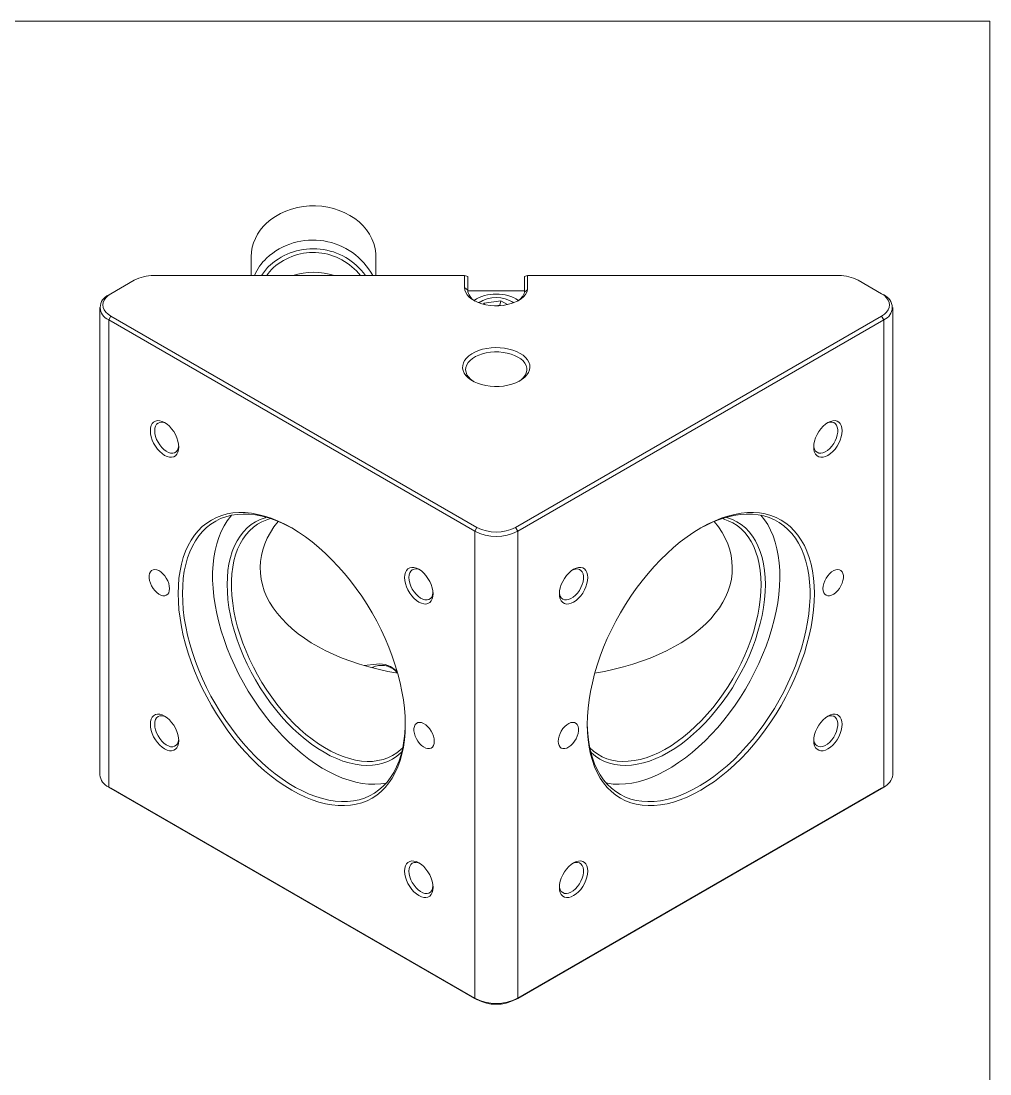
# Model space of a CAD drawing. Header units: inches. Extents: x 0.1 to 10.9, y 0 to 8.5.
# Drawn here: x 8.823 to 10.944, y 6.145 to 8.451 of the extents above; entities that cross this region are included whole.
import ezdxf

# ---------------------------------------------------------------- set-up
doc = ezdxf.new("R2010")
doc.units = ezdxf.units.IN
doc.header["$MEASUREMENT"] = 0

msp = doc.modelspace()

# ---------------------------------------------------------------- linework, layer by layer
at = {"color": 7, "linetype": 'Continuous', "lineweight": 0}
for p, q in [((0.0622, 8.4506), (10.9445, 8.4506)), ((10.9445, 0.0356), (10.9445, 8.4506)), ((9.3268, 7.9343), (9.3268, 7.893)), ((9.6002, 7.893), (9.6002, 7.9343)), ((9.7943, 7.893), (9.1133, 7.893)), ((9.7943, 7.8669), (9.7943, 7.893)), ((9.801, 7.8914), (9.7943, 7.893)), ((9.801, 7.8914), (9.801, 7.8615)), ((9.9322, 7.893), (9.9255, 7.8914)), ((9.9255, 7.857), (9.9255, 7.8914)), ((10.6137, 7.893), (9.9322, 7.893)), ((9.9322, 7.893), (9.9322, 7.8622)), ((9.0709, 7.8829), (9.0197, 7.8533)), ((9.7943, 7.8669), (9.801, 7.8615)), ((10.7073, 7.8533), (10.6561, 7.8829)), ((9.015, 7.8506), (9.0197, 7.8533)), ((9.9255, 7.8594), (9.8011, 7.8594)), ((10.7073, 7.8533), (10.712, 7.8506)), ((8.9954, 7.8234), (8.9954, 6.8)), ((9.8296, 7.8366), (9.8248, 7.8339)), ((9.8358, 7.8303), (9.8368, 7.8325)), ((9.8368, 7.8325), (9.8733, 7.8381)), ((9.8385, 7.8297), (9.8368, 7.8325)), ((9.8713, 7.8284), (9.8625, 7.827)), ((9.8713, 7.8284), (9.8733, 7.8381)), ((9.873, 7.8274), (9.8713, 7.8284)), ((9.8713, 7.8273), (9.8713, 7.8284)), ((9.8733, 7.8381), (9.888, 7.8296)), ((9.9022, 7.8339), (9.8974, 7.8366)), ((10.7316, 6.8), (10.7316, 7.8234)), ((9.015, 7.7962), (9.0197, 7.8043)), ((9.8164, 7.3335), (9.015, 7.7962)), ((9.015, 7.7962), (9.015, 6.7728)), ((9.0197, 7.8043), (9.8211, 7.3417)), ((9.9059, 7.3417), (10.7073, 7.8043)), ((10.712, 7.7962), (9.9106, 7.3335)), ((10.7073, 7.8043), (10.712, 7.7962)), ((10.712, 6.7728), (10.712, 7.7962)), ((9.8164, 7.3335), (9.8211, 7.3417)), ((9.8164, 6.3101), (9.8164, 7.3335)), ((9.9106, 7.3335), (9.9059, 7.3417)), ((9.9106, 7.3335), (9.9106, 6.3101)), ((9.6016, 7.042), (9.5741, 7.039)), ((9.015, 6.7728), (9.8164, 6.3101)), ((9.015, 6.7728), (9.0197, 6.7701)), ((9.8211, 6.3074), (9.0197, 6.7701)), ((10.7073, 6.7701), (9.9059, 6.3074)), ((9.9106, 6.3101), (10.712, 6.7728)), ((10.712, 6.7728), (10.7073, 6.7701)), ((9.8164, 6.3101), (9.8211, 6.3074)), ((9.9106, 6.3101), (9.9059, 6.3074))]:
    msp.add_line(p, q, dxfattribs=at)
at = {"color": 7, "linetype": 'Continuous', "lineweight": 0, "flags": 128}
for points in [[(9.6002, 7.9343), (9.5999, 7.9415), (9.5983, 7.9524), (9.5955, 7.9631), (9.5914, 7.9736), (9.5861, 7.9836), (9.5796, 7.9932), (9.5719, 8.0022), (9.5633, 8.0105), (9.5536, 8.0182), (9.5431, 8.025), (9.5319, 8.0309), (9.5199, 8.0359), (9.5075, 8.0399), (9.4946, 8.0429), (9.4814, 8.0449), (9.468, 8.0458), (9.4546, 8.0456), (9.4413, 8.0444), (9.4282, 8.0421), (9.4154, 8.0387), (9.4031, 8.0344), (9.3914, 8.0291), (9.3803, 8.0228), (9.3701, 8.0157), (9.3608, 8.0079)], [(9.9322, 7.8622), (9.9304, 7.8568), (9.9274, 7.8516), (9.9231, 7.8467), (9.9178, 7.8422), (9.9114, 7.8381), (9.9041, 7.8346), (9.8961, 7.8317), (9.8874, 7.8295), (9.8783, 7.8279), (9.8689, 7.8271), (9.8594, 7.8271), (9.85, 7.8278), (9.8408, 7.8292), (9.8321, 7.8314), (9.8239, 7.8342), (9.8165, 7.8376), (9.81, 7.8416), (9.8045, 7.8461), (9.8001, 7.8509), (9.7969, 7.8561), (9.795, 7.8615), (9.7943, 7.8669)], [(9.0197, 7.8533), (9.0136, 7.8492), (9.0086, 7.8446), (9.005, 7.8395), (9.0028, 7.8342), (9.0021, 7.8288), (9.0028, 7.8234), (9.005, 7.8181), (9.0086, 7.8131), (9.0136, 7.8085), (9.0197, 7.8043)], [(10.7073, 7.8043), (10.7134, 7.8085), (10.7183, 7.8131), (10.7219, 7.8181), (10.7241, 7.8234), (10.7249, 7.8288), (10.7241, 7.8342), (10.7219, 7.8395), (10.7183, 7.8446), (10.7134, 7.8492), (10.7073, 7.8533)], [(9.9156, 7.7228), (9.9221, 7.7186), (9.9275, 7.7138), (9.9318, 7.7087), (9.9349, 7.7033), (9.9367, 7.6977), (9.9372, 7.692), (9.9363, 7.6864), (9.9342, 7.6808), (9.9308, 7.6755), (9.9262, 7.6705), (9.9205, 7.6659), (9.9138, 7.6617), (9.9062, 7.6581), (9.8978, 7.6551), (9.8888, 7.6528), (9.8794, 7.6512), (9.8696, 7.6504), (9.8598, 7.6503), (9.85, 7.6509), (9.8405, 7.6524), (9.8314, 7.6545), (9.8228, 7.6573), (9.815, 7.6607), (9.808, 7.6648), (9.8021, 7.6693), (9.7972, 7.6742), (9.7935, 7.6795), (9.7911, 7.685), (9.7899, 7.6906), (9.7901, 7.6963), (9.7916, 7.7019), (9.7943, 7.7074), (9.7983, 7.7126), (9.8035, 7.7174), (9.8097, 7.7218), (9.8169, 7.7257), (9.8249, 7.729), (9.8336, 7.7316), (9.8428, 7.7336), (9.8525, 7.7348), (9.8623, 7.7353), (9.8721, 7.735), (9.8818, 7.734), (9.8911, 7.7322), (9.9, 7.7297), (9.9082, 7.7266), (9.9156, 7.7228)], [(9.9109, 7.7147), (9.9038, 7.7182), (9.896, 7.7211), (9.8875, 7.7234), (9.8786, 7.725), (9.8693, 7.7258), (9.86, 7.7259), (9.8507, 7.7253), (9.8417, 7.7239), (9.8331, 7.7218), (9.8251, 7.719), (9.8178, 7.7156), (9.8114, 7.7117), (9.8061, 7.7072), (9.8018, 7.7024), (9.7988, 7.6973), (9.797, 7.692), (9.7965, 7.6866), (9.7973, 7.6813), (9.7994, 7.676), (9.8028, 7.671), (9.8073, 7.6663), (9.8129, 7.6619), (9.8139, 7.6613)], [(9.9131, 7.6613), (9.9184, 7.6651), (9.9232, 7.6698), (9.9268, 7.6747), (9.9293, 7.6799), (9.9304, 7.6853), (9.9302, 7.6907), (9.9288, 7.696), (9.926, 7.7012), (9.9221, 7.7061), (9.917, 7.7106), (9.9109, 7.7147)], [(9.1062, 7.5533), (9.1066, 7.5593), (9.108, 7.5645), (9.1103, 7.5689), (9.1134, 7.5722), (9.1173, 7.5744), (9.1217, 7.5754), (9.1266, 7.5752), (9.1319, 7.5738), (9.1373, 7.5713), (9.1427, 7.5676), (9.1479, 7.563), (9.1528, 7.5575), (9.1573, 7.5513), (9.1611, 7.5447), (9.1642, 7.5377), (9.1665, 7.5307), (9.1679, 7.5239), (9.1684, 7.5174), (9.1679, 7.5114), (9.1665, 7.5062), (9.1642, 7.5018), (9.1611, 7.4985), (9.1573, 7.4963), (9.1528, 7.4952), (9.1479, 7.4954), (9.1427, 7.4968), (9.1373, 7.4994), (9.1319, 7.5031), (9.1266, 7.5077), (9.1217, 7.5132), (9.1173, 7.5194), (9.1134, 7.526), (9.1103, 7.5329), (9.108, 7.5399), (9.1066, 7.5468), (9.1062, 7.5533)], [(9.1397, 7.5697), (9.1358, 7.5713), (9.131, 7.5721), (9.1267, 7.5717), (9.1229, 7.5701), (9.1198, 7.5674), (9.1175, 7.5635), (9.1161, 7.5588), (9.1156, 7.5533)], [(10.5586, 7.5174), (10.5591, 7.5239), (10.5605, 7.5307), (10.5628, 7.5377), (10.5659, 7.5447), (10.5697, 7.5513), (10.5742, 7.5575), (10.5791, 7.563), (10.5843, 7.5676), (10.5897, 7.5713), (10.5951, 7.5738), (10.6004, 7.5752), (10.6053, 7.5754), (10.6097, 7.5744), (10.6136, 7.5722), (10.6167, 7.5689), (10.619, 7.5645), (10.6204, 7.5593), (10.6208, 7.5533), (10.6204, 7.5468), (10.619, 7.5399), (10.6167, 7.5329), (10.6136, 7.526), (10.6097, 7.5194), (10.6053, 7.5132), (10.6004, 7.5077), (10.5951, 7.5031), (10.5897, 7.4994), (10.5843, 7.4968), (10.5791, 7.4954), (10.5742, 7.4952), (10.5697, 7.4963), (10.5659, 7.4985), (10.5628, 7.5018), (10.5605, 7.5062), (10.5591, 7.5114), (10.5586, 7.5174)], [(10.5587, 7.5203), (10.5591, 7.5173), (10.5605, 7.5126), (10.5628, 7.5088), (10.5659, 7.506), (10.5697, 7.5044), (10.574, 7.504), (10.5788, 7.5048), (10.5837, 7.5069), (10.5888, 7.5101), (10.5936, 7.5142), (10.5982, 7.5193), (10.6023, 7.525), (10.6058, 7.5312), (10.6085, 7.5376), (10.6103, 7.5441), (10.6113, 7.5503), (10.6113, 7.5561), (10.6103, 7.5613), (10.6085, 7.5656), (10.6058, 7.5689), (10.6023, 7.5711), (10.5982, 7.5721), (10.5936, 7.5719), (10.5888, 7.5704), (10.5873, 7.5697)], [(9.1156, 7.5533), (9.1161, 7.5473), (9.1175, 7.5409), (9.1198, 7.5344), (9.1229, 7.5281), (9.1267, 7.5221), (9.131, 7.5167), (9.1358, 7.512), (9.1407, 7.5083), (9.1457, 7.5057), (9.1506, 7.5043), (9.1552, 7.504), (9.1593, 7.505), (9.1627, 7.5072), (9.1655, 7.5105), (9.1673, 7.5148), (9.1683, 7.52), (9.1683, 7.5203)], [(9.167, 7.1967), (9.1675, 7.2138), (9.1688, 7.2303), (9.1711, 7.2461), (9.1742, 7.2613), (9.1783, 7.2756), (9.1832, 7.2892), (9.1889, 7.3019), (9.1955, 7.3137), (9.2029, 7.3246), (9.211, 7.3344), (9.2199, 7.3432), (9.2295, 7.351), (9.2398, 7.3577), (9.2508, 7.3633), (9.2623, 7.3677), (9.2744, 7.371), (9.287, 7.3732), (9.3001, 7.3741), (9.3136, 7.3739), (9.3275, 7.3726), (9.3417, 7.37), (9.3562, 7.3663), (9.3708, 7.3615), (9.3857, 7.3555), (9.4006, 7.3485), (9.4157, 7.3403), (9.4307, 7.3311), (9.4456, 7.3209), (9.4605, 7.3097), (9.4752, 7.2976), (9.4896, 7.2846), (9.5038, 7.2707), (9.5177, 7.2561), (9.5312, 7.2407), (9.5443, 7.2246), (9.5569, 7.2079), (9.569, 7.1907), (9.5806, 7.1729), (9.5915, 7.1547), (9.6018, 7.1361), (9.6114, 7.1172), (9.6203, 7.0981), (9.6285, 7.0789), (9.6358, 7.0595), (9.6424, 7.0401), (9.6482, 7.0208), (9.6531, 7.0015), (9.6571, 6.9825), (9.6603, 6.9637), (9.6625, 6.9453), (9.6639, 6.9272), (9.6643, 6.9096), (9.6639, 6.8925), (9.6625, 6.876), (9.6603, 6.8602), (9.6571, 6.8451), (9.6531, 6.8307), (9.6482, 6.8171), (9.6424, 6.8044), (9.6358, 6.7926), (9.6285, 6.7818), (9.6203, 6.7719), (9.6114, 6.7631), (9.6018, 6.7553), (9.5915, 6.7486), (9.5806, 6.743), (9.569, 6.7386), (9.5569, 6.7353), (9.5443, 6.7332), (9.5312, 6.7322), (9.5177, 6.7324), (9.5038, 6.7338), (9.4896, 6.7363), (9.4752, 6.74), (9.4605, 6.7448), (9.4456, 6.7508), (9.4307, 6.7579), (9.4157, 6.766), (9.4006, 6.7752), (9.3857, 6.7854), (9.3708, 6.7966), (9.3562, 6.8087), (9.3417, 6.8217), (9.3275, 6.8356), (9.3136, 6.8502), (9.3001, 6.8656), (9.287, 6.8817), (9.2744, 6.8984), (9.2623, 6.9156), (9.2508, 6.9334), (9.2398, 6.9516), (9.2295, 6.9702), (9.2199, 6.9891), (9.211, 7.0082), (9.2029, 7.0275), (9.1955, 7.0468), (9.1889, 7.0662), (9.1832, 7.0856), (9.1783, 7.1048), (9.1742, 7.1238), (9.1711, 7.1426), (9.1688, 7.161), (9.1675, 7.1791), (9.167, 7.1967)], [(9.4181, 7.3389), (9.4092, 7.3437), (9.3944, 7.351), (9.3796, 7.3571), (9.3651, 7.3622), (9.3507, 7.3661), (9.3366, 7.3688), (9.3227, 7.3704), (9.3093, 7.3708), (9.2963, 7.37), (9.2837, 7.3681), (9.2716, 7.365), (9.2601, 7.3608), (9.2492, 7.3554), (9.2389, 7.3489), (9.2293, 7.3413), (9.2204, 7.3327), (9.2123, 7.323), (9.2049, 7.3124), (9.1983, 7.3007), (9.1926, 7.2882), (9.1877, 7.2748), (9.1837, 7.2606), (9.1805, 7.2456), (9.1782, 7.2299), (9.1769, 7.2136), (9.1764, 7.1967)], [(9.2841, 7.3682), (9.2823, 7.3661), (9.2745, 7.3559), (9.2675, 7.3448), (9.2613, 7.3327), (9.256, 7.3197), (9.2516, 7.3059), (9.248, 7.2913), (9.2453, 7.276), (9.2434, 7.26), (9.2425, 7.2433), (9.2425, 7.2262), (9.2434, 7.2085), (9.2453, 7.1904), (9.248, 7.1719), (9.2516, 7.1532), (9.256, 7.1342), (9.2613, 7.1151), (9.2675, 7.0959), (9.2745, 7.0767), (9.2823, 7.0575), (9.2908, 7.0385), (9.3, 7.0197), (9.31, 7.0012), (9.3206, 6.983), (9.3318, 6.9653), (9.3436, 6.948), (9.3559, 6.9313), (9.3687, 6.9151), (9.382, 6.8996), (9.3956, 6.8849), (9.4096, 6.8709), (9.4238, 6.8578), (9.4383, 6.8455), (9.453, 6.8342), (9.4678, 6.8238), (9.4827, 6.8145), (9.4975, 6.8061), (9.5124, 6.7989), (9.5271, 6.7927), (9.5417, 6.7877), (9.5561, 6.7838), (9.5702, 6.781), (9.584, 6.7795), (9.5975, 6.779), (9.6105, 6.7798), (9.6227, 6.7817)], [(9.6567, 6.8497), (9.6547, 6.8477), (9.6459, 6.8404), (9.6364, 6.8342), (9.6262, 6.8291), (9.6155, 6.8251), (9.6042, 6.8223), (9.5924, 6.8206), (9.5802, 6.8201), (9.5676, 6.8208), (9.5546, 6.8227), (9.5413, 6.8257), (9.5278, 6.8298), (9.5141, 6.8351), (9.5002, 6.8415), (9.4864, 6.849), (9.4725, 6.8575), (9.4587, 6.8671), (9.445, 6.8776), (9.4315, 6.8891), (9.4182, 6.9014), (9.4052, 6.9145), (9.3925, 6.9284), (9.3803, 6.9431), (9.3685, 6.9583), (9.3572, 6.9742), (9.3465, 6.9905), (9.3364, 7.0074), (9.3269, 7.0245), (9.3181, 7.042), (9.31, 7.0597), (9.3027, 7.0776), (9.2961, 7.0955), (9.2904, 7.1134), (9.2855, 7.1312), (9.2815, 7.1489), (9.2783, 7.1663), (9.2761, 7.1834), (9.2747, 7.2002), (9.2742, 7.2164), (9.2747, 7.2322), (9.2761, 7.2474), (9.2783, 7.2619), (9.2815, 7.2757), (9.2855, 7.2887), (9.2904, 7.3009), (9.2961, 7.3122), (9.3027, 7.3225), (9.31, 7.3319), (9.3181, 7.3403), (9.3269, 7.3476), (9.3364, 7.3538), (9.3465, 7.3589), (9.3572, 7.3629), (9.36, 7.3637)], [(9.3692, 7.3609), (9.361, 7.3584), (9.3506, 7.354), (9.3408, 7.3486), (9.3317, 7.342), (9.3233, 7.3344), (9.3156, 7.3257), (9.3087, 7.316), (9.3025, 7.3054), (9.2972, 7.2938), (9.2928, 7.2814), (9.2892, 7.2682), (9.2865, 7.2542), (9.2847, 7.2396), (9.2838, 7.2243), (9.2838, 7.2085), (9.2847, 7.1921), (9.2865, 7.1754), (9.2892, 7.1583), (9.2928, 7.1409), (9.2972, 7.1234), (9.3025, 7.1057), (9.3087, 7.088), (9.3156, 7.0703), (9.3233, 7.0528), (9.3317, 7.0354), (9.3408, 7.0183), (9.3506, 7.0016), (9.361, 6.9852), (9.372, 6.9694), (9.3834, 6.9541), (9.3954, 6.9394), (9.4078, 6.9255), (9.4205, 6.9122), (9.4335, 6.8998), (9.4468, 6.8882), (9.4603, 6.8776), (9.474, 6.8679), (9.4877, 6.8592), (9.5014, 6.8515), (9.515, 6.845), (9.5286, 6.8395), (9.542, 6.8351), (9.5552, 6.8319), (9.5681, 6.8298), (9.5806, 6.829), (9.5928, 6.8292), (9.6045, 6.8307), (9.6158, 6.8333), (9.6264, 6.8371), (9.6365, 6.842), (9.646, 6.848), (9.6548, 6.8551), (9.6589, 6.859)], [(10.0627, 6.9096), (10.0631, 6.9272), (10.0645, 6.9453), (10.0667, 6.9637), (10.0699, 6.9825), (10.0739, 7.0015), (10.0788, 7.0208), (10.0846, 7.0401), (10.0911, 7.0595), (10.0985, 7.0789), (10.1067, 7.0981), (10.1156, 7.1172), (10.1252, 7.1361), (10.1355, 7.1547), (10.1464, 7.1729), (10.158, 7.1907), (10.1701, 7.2079), (10.1827, 7.2246), (10.1958, 7.2407), (10.2093, 7.2561), (10.2232, 7.2707), (10.2374, 7.2846), (10.2518, 7.2976), (10.2665, 7.3097), (10.2814, 7.3209), (10.2963, 7.3311), (10.3113, 7.3403), (10.3263, 7.3485), (10.3413, 7.3555), (10.3562, 7.3615), (10.3708, 7.3663), (10.3853, 7.37), (10.3995, 7.3726), (10.4134, 7.3739), (10.4269, 7.3741), (10.44, 7.3732), (10.4526, 7.371), (10.4647, 7.3677), (10.4762, 7.3633), (10.4872, 7.3577), (10.4975, 7.351), (10.5071, 7.3432), (10.516, 7.3344), (10.5241, 7.3246), (10.5315, 7.3137), (10.5381, 7.3019), (10.5438, 7.2892), (10.5487, 7.2756), (10.5528, 7.2613), (10.5559, 7.2461), (10.5582, 7.2303), (10.5595, 7.2138), (10.56, 7.1967), (10.5595, 7.1791), (10.5582, 7.161), (10.5559, 7.1426), (10.5528, 7.1238), (10.5487, 7.1048), (10.5438, 7.0856), (10.5381, 7.0662), (10.5315, 7.0468), (10.5241, 7.0275), (10.516, 7.0082), (10.5071, 6.9891), (10.4975, 6.9702), (10.4872, 6.9516), (10.4762, 6.9334), (10.4647, 6.9156), (10.4526, 6.8984), (10.44, 6.8817), (10.4269, 6.8656), (10.4134, 6.8502), (10.3995, 6.8356), (10.3853, 6.8217), (10.3708, 6.8087), (10.3562, 6.7966), (10.3413, 6.7854), (10.3263, 6.7752), (10.3113, 6.766), (10.2963, 6.7579), (10.2814, 6.7508), (10.2665, 6.7448), (10.2518, 6.74), (10.2374, 6.7363), (10.2232, 6.7338), (10.2093, 6.7324), (10.1958, 6.7322), (10.1827, 6.7332), (10.1701, 6.7353), (10.158, 6.7386), (10.1464, 6.743), (10.1355, 6.7486), (10.1252, 6.7553), (10.1156, 6.7631), (10.1067, 6.7719), (10.0985, 6.7818), (10.0911, 6.7926), (10.0846, 6.8044), (10.0788, 6.8171), (10.0739, 6.8307), (10.0699, 6.8451), (10.0667, 6.8602), (10.0645, 6.876), (10.0631, 6.8925), (10.0627, 6.9096)], [(10.0627, 6.9123), (10.0631, 6.8981), (10.0645, 6.8818), (10.0667, 6.8661), (10.0699, 6.8512), (10.0739, 6.837), (10.0788, 6.8236), (10.0846, 6.811), (10.0911, 6.7994), (10.0985, 6.7887), (10.1067, 6.7791), (10.1156, 6.7704), (10.1252, 6.7628), (10.1354, 6.7563), (10.1464, 6.751), (10.1579, 6.7467), (10.1699, 6.7436), (10.1825, 6.7417), (10.1955, 6.7409), (10.209, 6.7414), (10.2228, 6.7429), (10.2369, 6.7457), (10.2513, 6.7496), (10.2659, 6.7546), (10.2806, 6.7608), (10.2955, 6.768), (10.3103, 6.7764), (10.3252, 6.7857), (10.34, 6.7961), (10.3547, 6.8074), (10.3692, 6.8197), (10.3834, 6.8328), (10.3974, 6.8468), (10.411, 6.8615), (10.4243, 6.877), (10.4371, 6.8932), (10.4494, 6.9099), (10.4612, 6.9272), (10.4724, 6.9449), (10.483, 6.9631), (10.493, 6.9816), (10.5022, 7.0004), (10.5107, 7.0194), (10.5185, 7.0386), (10.5255, 7.0578), (10.5316, 7.077), (10.537, 7.0961), (10.5414, 7.1151), (10.545, 7.1338), (10.5477, 7.1523), (10.5495, 7.1704), (10.5505, 7.1881), (10.5505, 7.2052), (10.5495, 7.2219), (10.5477, 7.2379), (10.545, 7.2532), (10.5414, 7.2678), (10.537, 7.2816), (10.5316, 7.2946), (10.5255, 7.3067), (10.5185, 7.3178), (10.5107, 7.328), (10.5022, 7.3371), (10.493, 7.3453), (10.483, 7.3523), (10.4724, 7.3582), (10.4612, 7.363), (10.4494, 7.3667), (10.4371, 7.3692), (10.4243, 7.3706), (10.411, 7.3708), (10.3974, 7.3698), (10.3834, 7.3676), (10.3692, 7.3643), (10.3547, 7.3598), (10.34, 7.3542), (10.3252, 7.3475), (10.3103, 7.3397), (10.3089, 7.3389)], [(10.367, 7.3637), (10.3698, 7.3629), (10.3805, 7.3589), (10.3906, 7.3538), (10.4001, 7.3476), (10.4089, 7.3403), (10.417, 7.3319), (10.4243, 7.3225), (10.4309, 7.3122), (10.4366, 7.3009), (10.4415, 7.2887), (10.4455, 7.2757), (10.4487, 7.2619), (10.4509, 7.2474), (10.4523, 7.2322), (10.4528, 7.2164), (10.4523, 7.2002), (10.4509, 7.1834), (10.4487, 7.1663), (10.4455, 7.1489), (10.4415, 7.1312), (10.4366, 7.1134), (10.4309, 7.0955), (10.4243, 7.0776), (10.417, 7.0597), (10.4089, 7.042), (10.4001, 7.0245), (10.3906, 7.0074), (10.3805, 6.9905), (10.3698, 6.9742), (10.3585, 6.9583), (10.3467, 6.9431), (10.3344, 6.9284), (10.3218, 6.9145), (10.3088, 6.9014), (10.2955, 6.8891), (10.282, 6.8776), (10.2683, 6.8671), (10.2545, 6.8575), (10.2406, 6.849), (10.2267, 6.8415), (10.2129, 6.8351), (10.1992, 6.8298), (10.1857, 6.8257), (10.1724, 6.8227), (10.1594, 6.8208), (10.1468, 6.8201), (10.1346, 6.8206), (10.1228, 6.8223), (10.1115, 6.8251), (10.1008, 6.8291), (10.0906, 6.8342), (10.0811, 6.8404), (10.0723, 6.8477), (10.0703, 6.8497)], [(10.1043, 6.7817), (10.107, 6.7811), (10.1197, 6.7795), (10.1329, 6.779), (10.1464, 6.7797), (10.1603, 6.7816), (10.1745, 6.7846), (10.1889, 6.7888), (10.2036, 6.7941), (10.2183, 6.8006), (10.2332, 6.8081), (10.2481, 6.8167), (10.2629, 6.8263), (10.2777, 6.8369), (10.2923, 6.8485), (10.3067, 6.861), (10.3209, 6.8743), (10.3348, 6.8885), (10.3484, 6.9035), (10.3615, 6.9191), (10.3742, 6.9354), (10.3864, 6.9523), (10.3981, 6.9697), (10.4091, 6.9876), (10.4196, 7.0058), (10.4293, 7.0244), (10.4384, 7.0433), (10.4468, 7.0623), (10.4543, 7.0815), (10.4611, 7.1007), (10.4671, 7.1199), (10.4722, 7.139), (10.4764, 7.1579), (10.4798, 7.1766), (10.4823, 7.1949), (10.4839, 7.2129), (10.4845, 7.2305), (10.4843, 7.2475), (10.4832, 7.264), (10.4811, 7.2799), (10.4782, 7.295), (10.4744, 7.3094), (10.4697, 7.323), (10.4642, 7.3358), (10.4578, 7.3476), (10.4506, 7.3585), (10.4429, 7.3682)], [(10.4433, 7.2164), (10.4429, 7.232), (10.4415, 7.247), (10.4393, 7.2613), (10.4361, 7.2749), (10.4321, 7.2877), (10.4272, 7.2997), (10.4215, 7.3108), (10.415, 7.321), (10.4077, 7.3301), (10.3996, 7.3383), (10.3908, 7.3454), (10.3814, 7.3514), (10.3713, 7.3563), (10.3606, 7.3601), (10.3578, 7.3609)], [(9.1481, 7.2076), (9.1476, 7.2131), (9.1463, 7.2188), (9.1441, 7.2247), (9.1411, 7.2303), (9.1376, 7.2356), (9.1335, 7.2402), (9.1291, 7.244), (9.1246, 7.2469), (9.1202, 7.2487), (9.1159, 7.2493), (9.1121, 7.2488), (9.1088, 7.2471), (9.1062, 7.2443), (9.1045, 7.2405), (9.1035, 7.2359), (9.1035, 7.2307), (9.1045, 7.2251), (9.1062, 7.2193), (9.1088, 7.2135), (9.1121, 7.208), (9.1159, 7.2031), (9.1202, 7.1988), (9.1246, 7.1954), (9.1291, 7.1931), (9.1335, 7.1919), (9.1376, 7.1918), (9.1411, 7.193), (9.1441, 7.1952), (9.1463, 7.1985), (9.1476, 7.2027), (9.1481, 7.2076)], [(9.6629, 7.2319), (9.6634, 7.2378), (9.6648, 7.2431), (9.6671, 7.2474), (9.6702, 7.2508), (9.6741, 7.253), (9.6785, 7.254), (9.6834, 7.2538), (9.6886, 7.2524), (9.6941, 7.2498), (9.6995, 7.2462), (9.7047, 7.2415), (9.7096, 7.2361), (9.714, 7.2299), (9.7179, 7.2233), (9.721, 7.2163), (9.7233, 7.2093), (9.7247, 7.2025), (9.7252, 7.196), (9.7247, 7.19), (9.7233, 7.1848), (9.721, 7.1804), (9.7179, 7.1771), (9.714, 7.1749), (9.7096, 7.1738), (9.7047, 7.174), (9.6995, 7.1754), (9.6941, 7.178), (9.6886, 7.1817), (9.6834, 7.1863), (9.6785, 7.1918), (9.6741, 7.1979), (9.6702, 7.2046), (9.6671, 7.2115), (9.6648, 7.2185), (9.6634, 7.2254), (9.6629, 7.2319)], [(9.6965, 7.2483), (9.6925, 7.2499), (9.6878, 7.2507), (9.6835, 7.2503), (9.6797, 7.2487), (9.6766, 7.2459), (9.6743, 7.2421), (9.6728, 7.2374), (9.6724, 7.2319)], [(10.0018, 7.196), (10.0023, 7.2025), (10.0037, 7.2093), (10.006, 7.2163), (10.0091, 7.2233), (10.0129, 7.2299), (10.0174, 7.2361), (10.0223, 7.2415), (10.0275, 7.2462), (10.0329, 7.2498), (10.0383, 7.2524), (10.0436, 7.2538), (10.0485, 7.254), (10.0529, 7.253), (10.0568, 7.2508), (10.0599, 7.2474), (10.0622, 7.2431), (10.0636, 7.2378), (10.0641, 7.2319), (10.0636, 7.2254), (10.0622, 7.2185), (10.0599, 7.2115), (10.0568, 7.2046), (10.0529, 7.1979), (10.0485, 7.1918), (10.0436, 7.1863), (10.0383, 7.1817), (10.0329, 7.178), (10.0275, 7.1754), (10.0223, 7.174), (10.0174, 7.1738), (10.0129, 7.1749), (10.0091, 7.1771), (10.006, 7.1804), (10.0037, 7.1848), (10.0023, 7.19), (10.0018, 7.196)], [(10.0019, 7.1988), (10.0023, 7.1959), (10.0037, 7.1912), (10.006, 7.1873), (10.0091, 7.1846), (10.0129, 7.183), (10.0173, 7.1826), (10.022, 7.1834), (10.027, 7.1855), (10.032, 7.1886), (10.0369, 7.1928), (10.0414, 7.1979), (10.0455, 7.2036), (10.049, 7.2098), (10.0517, 7.2162), (10.0536, 7.2227), (10.0545, 7.2289), (10.0545, 7.2347), (10.0536, 7.2399), (10.0517, 7.2442), (10.049, 7.2475), (10.0455, 7.2497), (10.0414, 7.2507), (10.0369, 7.2504), (10.032, 7.249), (10.0305, 7.2483)], [(10.5789, 7.2076), (10.5794, 7.2131), (10.5807, 7.2188), (10.5829, 7.2247), (10.5859, 7.2303), (10.5894, 7.2356), (10.5935, 7.2402), (10.5979, 7.244), (10.6024, 7.2469), (10.6068, 7.2487), (10.6111, 7.2493), (10.6149, 7.2488), (10.6182, 7.2471), (10.6208, 7.2443), (10.6225, 7.2405), (10.6235, 7.2359), (10.6235, 7.2307), (10.6225, 7.2251), (10.6208, 7.2193), (10.6182, 7.2135), (10.6149, 7.208), (10.6111, 7.2031), (10.6068, 7.1988), (10.6024, 7.1954), (10.5979, 7.1931), (10.5935, 7.1919), (10.5894, 7.1918), (10.5859, 7.193), (10.5829, 7.1952), (10.5807, 7.1985), (10.5794, 7.2027), (10.5789, 7.2076)], [(9.6724, 7.2319), (9.6728, 7.2258), (9.6743, 7.2195), (9.6766, 7.213), (9.6797, 7.2066), (9.6835, 7.2006), (9.6878, 7.1952), (9.6925, 7.1906), (9.6975, 7.1869), (9.7025, 7.1843), (9.7074, 7.1828), (9.712, 7.1826), (9.7161, 7.1836), (9.7195, 7.1858), (9.7222, 7.1891), (9.7241, 7.1934), (9.725, 7.1986), (9.7251, 7.1988)], [(9.1764, 7.1967), (9.1769, 7.1793), (9.1782, 7.1614), (9.1805, 7.1431), (9.1837, 7.1245), (9.1877, 7.1056), (9.1926, 7.0866), (9.1983, 7.0674), (9.2049, 7.0482), (9.2123, 7.029), (9.2204, 7.0099), (9.2293, 6.991), (9.2389, 6.9723), (9.2492, 6.954), (9.2601, 6.936), (9.2716, 6.9185), (9.2837, 6.9015), (9.2963, 6.885), (9.3093, 6.8692), (9.3227, 6.8541), (9.3366, 6.8397), (9.3507, 6.8262), (9.3651, 6.8134), (9.3796, 6.8016), (9.3944, 6.7908), (9.4092, 6.7809), (9.4241, 6.7721), (9.439, 6.7643), (9.4538, 6.7576), (9.4684, 6.752), (9.4829, 6.7475), (9.4972, 6.7442), (9.5111, 6.742), (9.5248, 6.741), (9.538, 6.7412), (9.5508, 6.7425), (9.5632, 6.745), (9.575, 6.7487), (9.5862, 6.7535), (9.5968, 6.7595), (9.6067, 6.7665), (9.616, 6.7746), (9.6245, 6.7838), (9.6323, 6.7939), (9.6392, 6.8051), (9.6454, 6.8172), (9.6507, 6.8301), (9.6552, 6.844), (9.6588, 6.8586), (9.6615, 6.8739), (9.6633, 6.8899), (9.6642, 6.9065), (9.6643, 6.9123)], [(10.0681, 6.859), (10.0765, 6.8514), (10.0856, 6.8448), (10.0954, 6.8394), (10.1058, 6.835), (10.1168, 6.8319), (10.1283, 6.8298), (10.1402, 6.829), (10.1526, 6.8293), (10.1653, 6.8307), (10.1784, 6.8334), (10.1917, 6.8372), (10.2052, 6.8421), (10.2188, 6.8481), (10.2325, 6.8552), (10.2462, 6.8634), (10.2599, 6.8726), (10.2734, 6.8828), (10.2868, 6.8939), (10.3, 6.9059), (10.3129, 6.9187), (10.3255, 6.9324), (10.3376, 6.9467), (10.3494, 6.9617), (10.3606, 6.9773), (10.3713, 6.9934), (10.3814, 7.0099), (10.3908, 7.0268), (10.3996, 7.0441), (10.4077, 7.0615), (10.415, 7.0792), (10.4215, 7.0969), (10.4272, 7.1146), (10.4321, 7.1322), (10.4361, 7.1496), (10.4393, 7.1669), (10.4415, 7.1838), (10.4429, 7.2003), (10.4433, 7.2164)], [(9.1062, 6.9104), (9.1066, 6.9163), (9.108, 6.9216), (9.1103, 6.9259), (9.1134, 6.9292), (9.1173, 6.9315), (9.1217, 6.9325), (9.1266, 6.9323), (9.1319, 6.9309), (9.1373, 6.9283), (9.1427, 6.9247), (9.1479, 6.92), (9.1528, 6.9145), (9.1573, 6.9084), (9.1611, 6.9017), (9.1642, 6.8948), (9.1665, 6.8878), (9.1679, 6.8809), (9.1684, 6.8744), (9.1679, 6.8685), (9.1665, 6.8632), (9.1642, 6.8589), (9.1611, 6.8555), (9.1573, 6.8533), (9.1528, 6.8523), (9.1479, 6.8525), (9.1427, 6.8539), (9.1373, 6.8565), (9.1319, 6.8601), (9.1266, 6.8648), (9.1217, 6.8703), (9.1173, 6.8764), (9.1134, 6.8831), (9.1103, 6.89), (9.108, 6.897), (9.1066, 6.9038), (9.1062, 6.9104)], [(9.1397, 6.9268), (9.1358, 6.9283), (9.131, 6.9292), (9.1267, 6.9288), (9.1229, 6.9272), (9.1198, 6.9244), (9.1175, 6.9206), (9.1161, 6.9158), (9.1156, 6.9104)], [(10.5586, 6.8744), (10.5591, 6.8809), (10.5605, 6.8878), (10.5628, 6.8948), (10.5659, 6.9017), (10.5697, 6.9084), (10.5742, 6.9145), (10.5791, 6.92), (10.5843, 6.9247), (10.5897, 6.9283), (10.5951, 6.9309), (10.6004, 6.9323), (10.6053, 6.9325), (10.6097, 6.9315), (10.6136, 6.9292), (10.6167, 6.9259), (10.619, 6.9216), (10.6204, 6.9163), (10.6208, 6.9104), (10.6204, 6.9038), (10.619, 6.897), (10.6167, 6.89), (10.6136, 6.8831), (10.6097, 6.8764), (10.6053, 6.8703), (10.6004, 6.8648), (10.5951, 6.8601), (10.5897, 6.8565), (10.5843, 6.8539), (10.5791, 6.8525), (10.5742, 6.8523), (10.5697, 6.8533), (10.5659, 6.8555), (10.5628, 6.8589), (10.5605, 6.8632), (10.5591, 6.8685), (10.5586, 6.8744)], [(10.5587, 6.8773), (10.5591, 6.8744), (10.5605, 6.8696), (10.5628, 6.8658), (10.5659, 6.863), (10.5697, 6.8614), (10.574, 6.8611), (10.5788, 6.8619), (10.5837, 6.8639), (10.5888, 6.8671), (10.5936, 6.8713), (10.5982, 6.8763), (10.6023, 6.8821), (10.6058, 6.8883), (10.6085, 6.8947), (10.6103, 6.9011), (10.6113, 6.9074), (10.6113, 6.9132), (10.6103, 6.9183), (10.6085, 6.9226), (10.6058, 6.9259), (10.6023, 6.9281), (10.5982, 6.9291), (10.5936, 6.9289), (10.5888, 6.9275), (10.5873, 6.9268)], [(9.1156, 6.9104), (9.1161, 6.9043), (9.1175, 6.8979), (9.1198, 6.8915), (9.1229, 6.8851), (9.1267, 6.8791), (9.131, 6.8737), (9.1358, 6.8691), (9.1407, 6.8654), (9.1457, 6.8628), (9.1506, 6.8613), (9.1552, 6.8611), (9.1593, 6.8621), (9.1627, 6.8643), (9.1655, 6.8676), (9.1673, 6.8719), (9.1683, 6.877), (9.1683, 6.8773)], [(9.7279, 6.8729), (9.7274, 6.8784), (9.7261, 6.8841), (9.7239, 6.8899), (9.721, 6.8956), (9.7174, 6.9009), (9.7133, 6.9055), (9.709, 6.9093), (9.7044, 6.9122), (9.7, 6.914), (9.6957, 6.9146), (9.6919, 6.9141), (9.6886, 6.9124), (9.6861, 6.9096), (9.6843, 6.9058), (9.6834, 6.9012), (9.6834, 6.896), (9.6843, 6.8904), (9.6861, 6.8846), (9.6886, 6.8788), (9.6919, 6.8733), (9.6957, 6.8683), (9.7, 6.8641), (9.7044, 6.8607), (9.709, 6.8584), (9.7133, 6.8571), (9.7174, 6.8571), (9.721, 6.8582), (9.7239, 6.8605), (9.7261, 6.8638), (9.7274, 6.868), (9.7279, 6.8729)], [(9.9991, 6.8729), (9.9996, 6.8784), (10.0009, 6.8841), (10.0031, 6.8899), (10.006, 6.8956), (10.0096, 6.9009), (10.0137, 6.9055), (10.018, 6.9093), (10.0225, 6.9122), (10.027, 6.914), (10.0312, 6.9146), (10.0351, 6.9141), (10.0384, 6.9124), (10.0409, 6.9096), (10.0427, 6.9058), (10.0436, 6.9012), (10.0436, 6.896), (10.0427, 6.8904), (10.0409, 6.8846), (10.0384, 6.8788), (10.0351, 6.8733), (10.0312, 6.8683), (10.027, 6.8641), (10.0225, 6.8607), (10.018, 6.8584), (10.0137, 6.8571), (10.0096, 6.8571), (10.006, 6.8582), (10.0031, 6.8605), (10.0009, 6.8638), (9.9996, 6.868), (9.9991, 6.8729)], [(9.6629, 6.5889), (9.6634, 6.5949), (9.6648, 6.6001), (9.6671, 6.6045), (9.6702, 6.6078), (9.6741, 6.61), (9.6785, 6.6111), (9.6834, 6.6109), (9.6886, 6.6095), (9.6941, 6.6069), (9.6995, 6.6032), (9.7047, 6.5986), (9.7096, 6.5931), (9.714, 6.587), (9.7179, 6.5803), (9.721, 6.5734), (9.7233, 6.5664), (9.7247, 6.5595), (9.7252, 6.553), (9.7247, 6.547), (9.7233, 6.5418), (9.721, 6.5375), (9.7179, 6.5341), (9.714, 6.5319), (9.7096, 6.5309), (9.7047, 6.5311), (9.6995, 6.5325), (9.6941, 6.535), (9.6886, 6.5387), (9.6834, 6.5434), (9.6785, 6.5488), (9.6741, 6.555), (9.6702, 6.5616), (9.6671, 6.5686), (9.6648, 6.5756), (9.6634, 6.5824), (9.6629, 6.5889)], [(9.6965, 6.6054), (9.6925, 6.6069), (9.6878, 6.6078), (9.6835, 6.6074), (9.6797, 6.6058), (9.6766, 6.603), (9.6743, 6.5992), (9.6728, 6.5944), (9.6724, 6.5889)], [(10.0018, 6.553), (10.0023, 6.5595), (10.0037, 6.5664), (10.006, 6.5734), (10.0091, 6.5803), (10.0129, 6.587), (10.0174, 6.5931), (10.0223, 6.5986), (10.0275, 6.6032), (10.0329, 6.6069), (10.0383, 6.6095), (10.0436, 6.6109), (10.0485, 6.6111), (10.0529, 6.61), (10.0568, 6.6078), (10.0599, 6.6045), (10.0622, 6.6001), (10.0636, 6.5949), (10.0641, 6.5889), (10.0636, 6.5824), (10.0622, 6.5756), (10.0599, 6.5686), (10.0568, 6.5616), (10.0529, 6.555), (10.0485, 6.5488), (10.0436, 6.5434), (10.0383, 6.5387), (10.0329, 6.535), (10.0275, 6.5325), (10.0223, 6.5311), (10.0174, 6.5309), (10.0129, 6.5319), (10.0091, 6.5341), (10.006, 6.5375), (10.0037, 6.5418), (10.0023, 6.547), (10.0018, 6.553)], [(10.0019, 6.5559), (10.0023, 6.553), (10.0037, 6.5482), (10.006, 6.5444), (10.0091, 6.5416), (10.0129, 6.54), (10.0173, 6.5396), (10.022, 6.5405), (10.027, 6.5425), (10.032, 6.5457), (10.0369, 6.5499), (10.0414, 6.5549), (10.0455, 6.5606), (10.049, 6.5668), (10.0517, 6.5733), (10.0536, 6.5797), (10.0545, 6.586), (10.0545, 6.5918), (10.0536, 6.5969), (10.0517, 6.6012), (10.049, 6.6045), (10.0455, 6.6067), (10.0414, 6.6077), (10.0369, 6.6075), (10.032, 6.606), (10.0305, 6.6054)], [(9.6724, 6.5889), (9.6728, 6.5829), (9.6743, 6.5765), (9.6766, 6.57), (9.6797, 6.5637), (9.6835, 6.5577), (9.6878, 6.5523), (9.6925, 6.5477), (9.6975, 6.544), (9.7025, 6.5414), (9.7074, 6.5399), (9.712, 6.5397), (9.7161, 6.5407), (9.7195, 6.5429), (9.7222, 6.5462), (9.7241, 6.5505), (9.725, 6.5556), (9.7251, 6.5559)]]:
    msp.add_lwpolyline(points, dxfattribs=at)
at = {"color": 7, "linetype": 'Continuous', "lineweight": 0}
for centre, radius, start, end in [((9.4273, 7.9326), 0.1005, 131.4605, 179.0306), ((9.4621, 7.822), 0.149, 28.4579, 132.8387), ((9.4626, 7.811), 0.141, 35.5383, 131.9692), ((9.4628, 7.8132), 0.1305, 37.6888, 131.805), ((9.4332, 7.8518), 0.1076, 132.3311, 157.4464), ((9.439, 7.8393), 0.1043, 132.6987, 148.9713), ((9.4414, 7.8395), 0.0967, 132.727, 146.3838), ((9.1116, 7.8065), 0.0866, 88.8559, 118.0402), ((9.4635, 7.76), 0.1406, 71.0564, 108.9436), ((10.6154, 7.8065), 0.0866, 61.9598, 91.1441), ((9.0256, 7.8234), 0.0292, 111.2683, 248.7317), ((9.8321, 7.8648), 0.0313, 186.0311, 241.2261), ((9.8609, 7.7693), 0.0832, 88.1895, 123.6282), ((9.8635, 7.7749), 0.0702, 56.8787, 123.1213), ((9.8672, 7.773), 0.0795, 55.5242, 92.6581), ((9.8933, 7.8665), 0.0336, 299.6625, 343.5626), ((10.7014, 7.8234), 0.0292, 291.2683, 68.7317), ((9.8635, 7.4241), 0.1021, 242.4914, 297.5086), ((9.8635, 7.4228), 0.0915, 242.391, 297.609), ((9.6084, 6.9911), 0.0514, 41.572, 97.6001), ((9.0285, 6.8031), 0.0332, 185.3883, 245.9319), ((10.6985, 6.8031), 0.0332, 294.0681, 354.6117), ((9.8635, 6.4007), 0.1021, 242.4914, 297.5086), ((9.8635, 6.3885), 0.0915, 242.391, 297.609)]:
    msp.add_arc(centre, radius, start, end, dxfattribs=at)
for centre, start_param, end_param in [((9.7613, 7.2527), 2.702036, 4.434944), ((9.9656, 7.2527), 4.988937, 6.722742)]:
    msp.add_ellipse(centre, major_axis=(0.4148, 0), ratio=0.577382, start_param=start_param, end_param=end_param, dxfattribs=at)
msp.add_open_spline([(9.9322, 7.8622), (9.93, 7.8605), (9.9277, 7.8587), (9.9255, 7.857)], degree=3, dxfattribs=at)
msp.add_open_spline([(9.6461, 7.0227), (9.6459, 7.0232), (9.6445, 7.0262), (9.6407, 7.0295), (9.6359, 7.0331), (9.6312, 7.0356), (9.6256, 7.0377), (9.617, 7.0395), (9.6079, 7.0395), (9.5996, 7.0376), (9.595, 7.0361), (9.5926, 7.0348), (9.5918, 7.0344)], degree=3, knots=[0, 0, 0, 0, 0.0322397, 0.179892, 0.2560705, 0.3439898, 0.4465883, 0.5536828, 0.7674111, 0.8704314, 0.9596322, 1, 1, 1, 1], dxfattribs=at)

doc.saveas('drawing.dxf')
